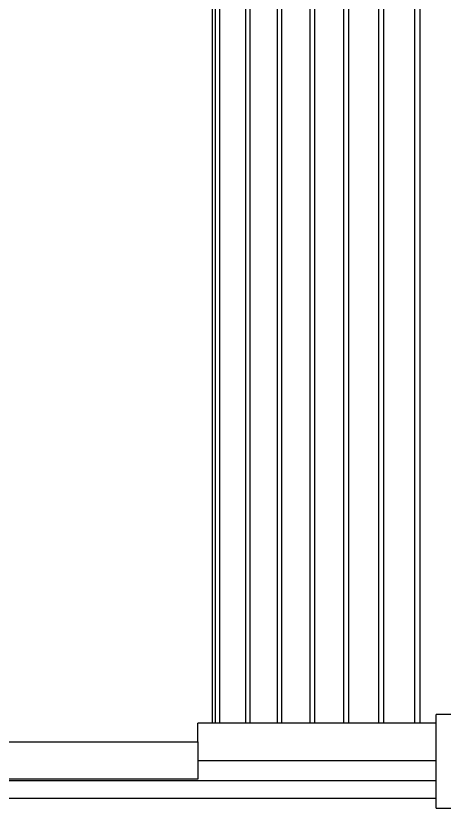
# Model space of a CAD drawing. Header units: millimetres. Extents: x 0 to 157650, y 0 to 89100.
# Drawn here: x 45126 to 47411, y 55055 to 59281 of the extents above; entities that cross this region are included whole.
import ezdxf

# ---------------------------------------------------------------- set-up
doc = ezdxf.new("R2010")
doc.units = ezdxf.units.MM
doc.header["$LTSCALE"] = 150
doc.layers.add('Visible', color=7, linetype='Continuous', lineweight=25)

msp = doc.modelspace()

# ---------------------------------------------------------------- linework, layer by layer
at = {"layer": 'Visible', "color": 9, "true_color": 0xc0c0c0}
for p, q in [((46190.5, 55508.9), (46190.5, 77170.4)), ((46211.7, 77170.4), (46211.7, 55508.9)), ((46352.7, 55508.9), (46352.7, 77170.4)), ((46374.7, 77170.4), (46374.7, 55508.9)), ((46521.1, 55508.9), (46521.1, 77170.4)), ((46543.9, 77170.4), (46543.9, 55508.9)), ((46695.6, 55508.9), (46695.6, 77170.4)), ((46719.2, 77170.4), (46719.2, 55508.9)), ((46876.2, 55508.9), (46876.2, 77170.4)), ((46900.6, 77170.4), (46900.6, 55508.9)), ((47062.6, 55508.9), (47062.6, 77170.4)), ((47087.8, 77170.4), (47087.8, 55508.9)), ((47254.9, 55508.9), (47254.9, 77170.4)), ((47280.8, 77170.4), (47280.8, 55508.9)), ((46173.1, 59508.9), (46173.1, 55508.9)), ((47683.9, 55554.9), (47368.9, 55554.9)), ((47368.9, 55054.9), (47368.9, 55554.9)), ((47368.9, 55508.9), (46096.8, 55508.9)), ((46096.8, 55408.9), (46096.8, 55508.9)), ((42417, 55408.9), (46096.8, 55408.9)), ((43917, 55408.9), (46096.8, 55408.9)), ((46096.8, 55408.9), (46096.8, 55208.9)), ((46096.8, 55308.9), (47368.9, 55308.9)), ((46096.8, 55308.9), (47368.9, 55308.9)), ((46096.8, 55208.9), (42417, 55208.9)), ((47368.9, 55200.9), (43792, 55200.9)), ((43792, 55108.9), (47368.9, 55108.9)), ((47368.9, 55054.9), (47683.9, 55054.9))]:
    msp.add_line(p, q, dxfattribs=at)

doc.saveas('drawing.dxf')
